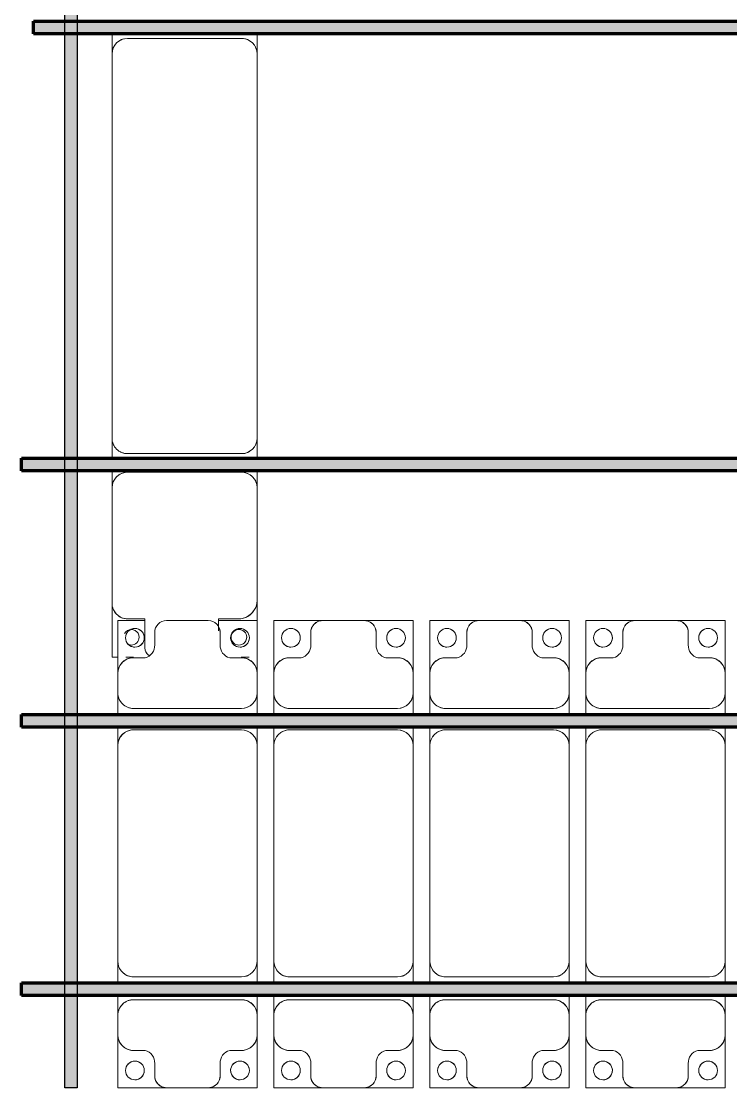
# Model space of a CAD drawing. Header units: millimetres. Extents: x -291190 to 146725, y 19759 to 185158.
# Drawn here: x -283703 to -281430, y 64836 to 68253 of the extents above; entities that cross this region are included whole.
import ezdxf

# ---------------------------------------------------------------- set-up
doc = ezdxf.new("R2010")
doc.units = ezdxf.units.MM
doc.layers.add('A-GENM', color=13, linetype='Continuous', lineweight=9)
doc.layers.add('S-BEAM', color=12, linetype='Continuous', lineweight=9)

# ---------------------------------------------------------------- blocks, each defined once
blk = doc.blocks.new('Dầm C52 - Dầm C52-73879-KHUNG KẾT CẤU BÈ PIN 4')
at = {"layer": 'S-BEAM', "lineweight": 140}
blk.add_hatch(color=1, dxfattribs=at).paths.add_polyline_path([(-101365.1, 20), (-101557, 20), (-101557, -20), (101557, -20), (101557, 20), (-100456.6, 20)])
at = {"layer": 'S-BEAM', "color": 1, "lineweight": 140}
for p, q in [((-101557, 20), (101557, 20)), ((101557, 20), (101557, -20)), ((101557, -20), (-101557, -20))]:
    blk.add_line(p, q, dxfattribs=at)
blk = doc.blocks.new('Dầm C52 - Dầm C52-73880-KHUNG KẾT CẤU BÈ PIN 4')
at = {"layer": 'S-BEAM', "lineweight": 140}
blk.add_hatch(color=1, dxfattribs=at).paths.add_polyline_path([(-101365.1, 20), (-101557, 20), (-101557, -20), (101518, -20), (101518, 20), (-100456.6, 20)])
at = {"layer": 'S-BEAM', "color": 1, "lineweight": 140}
for p, q in [((-101557, 20), (101518, 20)), ((101518, 20), (101518, -20)), ((101518, -20), (-101557, -20))]:
    blk.add_line(p, q, dxfattribs=at)
blk = doc.blocks.new('Dai phaodi lai - DẢI PHAO DI LẠI-72756-KHUNG KẾT CẤU BÈ PIN 4')
at = {"layer": 'A-GENM', "color": 7}
for p, q in [((200276.8, 748.4), (200433.1, 748.4)), ((200276.8, 579.3), (200276.8, 748.4)), ((200276.8, 748.4), (200276.8, 579.3)), ((200433.1, 748.4), (200276.8, 748.4)), ((200566.9, 748.4), (200433.1, 748.4)), ((200566.9, 748.4), (200723.2, 748.4)), ((200723.2, 748.4), (200566.9, 748.4)), ((200723.2, 748.4), (200723.2, 579.3)), ((200723.2, 579.3), (200723.2, 748.4)), ((200776.8, 748.4), (200933.1, 748.4)), ((200776.8, 579.3), (200776.8, 748.4)), ((200776.8, 748.4), (200776.8, 579.3)), ((200933.1, 748.4), (200776.8, 748.4)), ((201066.9, 748.4), (200933.1, 748.4)), ((201066.9, 748.4), (201223.2, 748.4)), ((201223.2, 748.4), (201066.9, 748.4)), ((201223.2, 748.4), (201223.2, 579.3)), ((201223.2, 579.3), (201223.2, 748.4)), ((201276.8, 748.4), (201433.1, 748.4)), ((201276.8, 579.3), (201276.8, 748.4)), ((201276.8, 748.4), (201276.8, 579.3)), ((201433.1, 748.4), (201276.8, 748.4)), ((201566.9, 748.4), (201433.1, 748.4)), ((201566.9, 748.4), (201723.2, 748.4)), ((201723.2, 748.4), (201566.9, 748.4)), ((201723.2, 748.4), (201723.2, 579.3)), ((201723.2, 579.3), (201723.2, 748.4)), ((201776.8, 748.4), (201933.1, 748.4)), ((201776.8, 579.3), (201776.8, 748.4)), ((201776.8, 748.4), (201776.8, 579.3)), ((201933.1, 748.4), (201776.8, 748.4)), ((202066.9, 748.4), (201933.1, 748.4)), ((202066.9, 748.4), (202223.2, 748.4)), ((202223.2, 748.4), (202066.9, 748.4)), ((202223.2, 748.4), (202223.2, 579.3)), ((202223.2, 579.3), (202223.2, 748.4)), ((200395.1, 710.4), (200395.1, 670.7)), ((200604.9, 670.7), (200604.9, 710.4)), ((200895.1, 710.4), (200895.1, 670.7)), ((201104.9, 670.7), (201104.9, 710.4)), ((201395.1, 710.4), (201395.1, 670.7)), ((201604.9, 670.7), (201604.9, 710.4)), ((201895.1, 710.4), (201895.1, 670.7)), ((202104.9, 670.7), (202104.9, 710.4)), ((200364.3, 629.3), (200326.8, 629.3)), ((200673.2, 629.3), (200635.7, 629.3)), ((200864.3, 629.3), (200826.8, 629.3)), ((201173.2, 629.3), (201135.7, 629.3)), ((201364.3, 629.3), (201326.8, 629.3)), ((201673.2, 629.3), (201635.7, 629.3)), ((201864.3, 629.3), (201826.8, 629.3)), ((202173.2, 629.3), (202135.7, 629.3)), ((200276.8, 579.3), (200276.8, 516.7)), ((200723.2, 516.7), (200723.2, 579.3)), ((200776.8, 579.3), (200776.8, 516.7)), ((201223.2, 516.7), (201223.2, 579.3)), ((201276.8, 579.3), (201276.8, 516.7)), ((201723.2, 516.7), (201723.2, 579.3)), ((201776.8, 579.3), (201776.8, 516.7)), ((202223.2, 516.7), (202223.2, 579.3)), ((200276.8, 452.9), (200276.8, 516.7)), ((200276.8, 452.9), (200276.8, 516.7)), ((200723.2, 516.7), (200723.2, 452.9)), ((200723.2, 516.7), (200723.2, 452.9)), ((200776.8, 452.9), (200776.8, 516.7)), ((200776.8, 452.9), (200776.8, 516.7)), ((201223.2, 516.7), (201223.2, 452.9)), ((201223.2, 516.7), (201223.2, 452.9)), ((201276.8, 452.9), (201276.8, 516.7)), ((201276.8, 452.9), (201276.8, 516.7)), ((201723.2, 516.7), (201723.2, 452.9)), ((201723.2, 516.7), (201723.2, 452.9)), ((201776.8, 452.9), (201776.8, 516.7)), ((201776.8, 452.9), (201776.8, 516.7)), ((202223.2, 516.7), (202223.2, 452.9)), ((202223.2, 516.7), (202223.2, 452.9)), ((200326.8, 466.7), (200673.2, 466.7)), ((200826.8, 466.7), (201173.2, 466.7)), ((201326.8, 466.7), (201673.2, 466.7)), ((201826.8, 466.7), (202173.2, 466.7)), ((200276.8, 343.3), (200276.8, 412.9)), ((200276.8, 343.3), (200276.8, 412.9)), ((200723.2, 412.9), (200723.2, 343.3)), ((200723.2, 412.9), (200723.2, 343.3)), ((200776.8, 343.3), (200776.8, 412.9)), ((200776.8, 343.3), (200776.8, 412.9)), ((201223.2, 412.9), (201223.2, 343.3)), ((201223.2, 412.9), (201223.2, 343.3)), ((201276.8, 343.3), (201276.8, 412.9)), ((201276.8, 343.3), (201276.8, 412.9)), ((201723.2, 412.9), (201723.2, 343.3)), ((201723.2, 412.9), (201723.2, 343.3)), ((201776.8, 343.3), (201776.8, 412.9)), ((201776.8, 343.3), (201776.8, 412.9)), ((202223.2, 412.9), (202223.2, 343.3)), ((202223.2, 412.9), (202223.2, 343.3)), ((200673.2, 393.3), (200326.8, 393.3)), ((201173.2, 393.3), (200826.8, 393.3)), ((201673.2, 393.3), (201326.8, 393.3)), ((202173.2, 393.3), (201826.8, 393.3)), ((200276.8, 343.3), (200276.8, -348.3)), ((200723.2, -348.3), (200723.2, 343.3)), ((200776.8, 343.3), (200776.8, -348.3)), ((201223.2, -348.3), (201223.2, 343.3)), ((201276.8, 343.3), (201276.8, -348.3)), ((201723.2, -348.3), (201723.2, 343.3)), ((201776.8, 343.3), (201776.8, -348.3)), ((202223.2, -348.3), (202223.2, 343.3)), ((200276.8, -407.1), (200276.8, -348.3)), ((200276.8, -407.1), (200276.8, -348.3)), ((200723.2, -348.3), (200723.2, -407.1)), ((200723.2, -348.3), (200723.2, -407.1)), ((200776.8, -407.1), (200776.8, -348.3)), ((200776.8, -407.1), (200776.8, -348.3)), ((201223.2, -348.3), (201223.2, -407.1)), ((201223.2, -348.3), (201223.2, -407.1)), ((201276.8, -407.1), (201276.8, -348.3)), ((201276.8, -407.1), (201276.8, -348.3)), ((201723.2, -348.3), (201723.2, -407.1)), ((201723.2, -348.3), (201723.2, -407.1)), ((201776.8, -407.1), (201776.8, -348.3)), ((201776.8, -407.1), (201776.8, -348.3)), ((202223.2, -348.3), (202223.2, -407.1)), ((202223.2, -348.3), (202223.2, -407.1)), ((200326.8, -398.3), (200673.2, -398.3)), ((200826.8, -398.3), (201173.2, -398.3)), ((201326.8, -398.3), (201673.2, -398.3)), ((201826.8, -398.3), (202173.2, -398.3)), ((200276.8, -516.7), (200276.8, -447.1)), ((200276.8, -516.7), (200276.8, -447.1)), ((200673.2, -466.7), (200326.8, -466.7)), ((200723.2, -447.1), (200723.2, -516.7)), ((200723.2, -447.1), (200723.2, -516.7)), ((200776.8, -516.7), (200776.8, -447.1)), ((200776.8, -516.7), (200776.8, -447.1)), ((201173.2, -466.7), (200826.8, -466.7)), ((201223.2, -447.1), (201223.2, -516.7)), ((201223.2, -447.1), (201223.2, -516.7)), ((201276.8, -516.7), (201276.8, -447.1)), ((201276.8, -516.7), (201276.8, -447.1)), ((201673.2, -466.7), (201326.8, -466.7)), ((201723.2, -447.1), (201723.2, -516.7)), ((201723.2, -447.1), (201723.2, -516.7)), ((201776.8, -516.7), (201776.8, -447.1)), ((201776.8, -516.7), (201776.8, -447.1)), ((202173.2, -466.7), (201826.8, -466.7)), ((202223.2, -447.1), (202223.2, -516.7)), ((202223.2, -447.1), (202223.2, -516.7)), ((200276.8, -516.7), (200276.8, -579.3)), ((200723.2, -579.3), (200723.2, -516.7)), ((200776.8, -516.7), (200776.8, -579.3)), ((201223.2, -579.3), (201223.2, -516.7)), ((201276.8, -516.7), (201276.8, -579.3)), ((201723.2, -579.3), (201723.2, -516.7)), ((201776.8, -516.7), (201776.8, -579.3)), ((202223.2, -579.3), (202223.2, -516.7)), ((200276.8, -748.4), (200276.8, -579.3)), ((200276.8, -579.3), (200276.8, -748.4)), ((200723.2, -579.3), (200723.2, -748.4)), ((200723.2, -748.4), (200723.2, -579.3)), ((200776.8, -748.4), (200776.8, -579.3)), ((200776.8, -579.3), (200776.8, -748.4)), ((201223.2, -579.3), (201223.2, -748.4)), ((201223.2, -748.4), (201223.2, -579.3)), ((201276.8, -748.4), (201276.8, -579.3)), ((201276.8, -579.3), (201276.8, -748.4)), ((201723.2, -579.3), (201723.2, -748.4)), ((201723.2, -748.4), (201723.2, -579.3)), ((201776.8, -748.4), (201776.8, -579.3)), ((201776.8, -579.3), (201776.8, -748.4)), ((202223.2, -579.3), (202223.2, -748.4)), ((202223.2, -748.4), (202223.2, -579.3)), ((200326.8, -629.3), (200364.3, -629.3)), ((200635.7, -629.3), (200673.2, -629.3)), ((200826.8, -629.3), (200864.3, -629.3)), ((201135.7, -629.3), (201173.2, -629.3)), ((201326.8, -629.3), (201364.3, -629.3)), ((201635.7, -629.3), (201673.2, -629.3)), ((201826.8, -629.3), (201864.3, -629.3)), ((202135.7, -629.3), (202173.2, -629.3)), ((200395.1, -670.7), (200395.1, -710.4)), ((200604.9, -710.4), (200604.9, -670.7)), ((200895.1, -670.7), (200895.1, -710.4)), ((201104.9, -710.4), (201104.9, -670.7)), ((201395.1, -670.7), (201395.1, -710.4)), ((201604.9, -710.4), (201604.9, -670.7)), ((201895.1, -670.7), (201895.1, -710.4)), ((202104.9, -710.4), (202104.9, -670.7)), ((200433.1, -748.4), (200276.8, -748.4)), ((200276.8, -748.4), (200433.1, -748.4)), ((200433.1, -748.4), (200566.9, -748.4)), ((200723.2, -748.4), (200566.9, -748.4)), ((200566.9, -748.4), (200723.2, -748.4)), ((200933.1, -748.4), (200776.8, -748.4)), ((200776.8, -748.4), (200933.1, -748.4)), ((200933.1, -748.4), (201066.9, -748.4)), ((201223.2, -748.4), (201066.9, -748.4)), ((201066.9, -748.4), (201223.2, -748.4)), ((201433.1, -748.4), (201276.8, -748.4)), ((201276.8, -748.4), (201433.1, -748.4)), ((201433.1, -748.4), (201566.9, -748.4)), ((201723.2, -748.4), (201566.9, -748.4)), ((201566.9, -748.4), (201723.2, -748.4)), ((201901.5, -748.4), (201776.8, -748.4)), ((201776.8, -748.4), (201901.5, -748.4)), ((201933.1, -748.4), (202066.9, -748.4)), ((202223.2, -748.4), (202135.2, -748.4)), ((202135.2, -748.4), (202223.2, -748.4))]:
    blk.add_line(p, q, dxfattribs=at)
for centre, radius, start, end in [((200331.6, 693.3), 30, 90, 270), ((200331.6, 693.3), 30, 90, 180), ((200331.6, 693.3), 30, 270, 90), ((200331.6, 693.3), 30, 285, 90), ((200433.1, 710.4), 38, 90, 180), ((200433.1, 710.4), 38, 90, 180), ((200433.1, 710.4), 38, 120, 180), ((200433.1, 710.4), 38, 120, 180), ((200433.1, 710.4), 38, 90, 105), ((200433.1, 710.4), 38, 90, 105), ((200566.9, 710.4), 38, 360, 90), ((200566.9, 710.4), 38, 75, 90), ((200566.9, 710.4), 38, 0, 90), ((200566.9, 710.4), 38, 75, 90), ((200566.9, 710.4), 38, 0, 60), ((200566.9, 710.4), 38, 0, 60), ((200668.4, 693.3), 30, 90, 270), ((200668.4, 693.3), 30, 90, 255), ((200668.4, 693.3), 30, 270, 90), ((200668.4, 693.3), 30, 0, 90), ((200831.6, 693.3), 30, 90, 270), ((200831.6, 693.3), 30, 90, 180), ((200831.6, 693.3), 30, 270, 90), ((200831.6, 693.3), 30, 285, 90), ((200933.1, 710.4), 38, 90, 180), ((200933.1, 710.4), 38, 90, 180), ((200933.1, 710.4), 38, 120, 180), ((200933.1, 710.4), 38, 120, 180), ((200933.1, 710.4), 38, 90, 105), ((200933.1, 710.4), 38, 90, 105), ((201066.9, 710.4), 38, 360, 90), ((201066.9, 710.4), 38, 75, 90), ((201066.9, 710.4), 38, 0, 90), ((201066.9, 710.4), 38, 75, 90), ((201066.9, 710.4), 38, 0, 60), ((201066.9, 710.4), 38, 0, 60), ((201168.4, 693.3), 30, 90, 270), ((201168.4, 693.3), 30, 90, 255), ((201168.4, 693.3), 30, 270, 90), ((201168.4, 693.3), 30, 0, 90), ((201331.6, 693.3), 30, 90, 270), ((201331.6, 693.3), 30, 90, 180), ((201331.6, 693.3), 30, 270, 90), ((201331.6, 693.3), 30, 285, 90), ((201433.1, 710.4), 38, 90, 180), ((201433.1, 710.4), 38, 90, 180), ((201433.1, 710.4), 38, 120, 180), ((201433.1, 710.4), 38, 120, 180), ((201433.1, 710.4), 38, 90, 105), ((201433.1, 710.4), 38, 90, 105), ((201566.9, 710.4), 38, 360, 90), ((201566.9, 710.4), 38, 75, 90), ((201566.9, 710.4), 38, 0, 90), ((201566.9, 710.4), 38, 75, 90), ((201566.9, 710.4), 38, 0, 60), ((201566.9, 710.4), 38, 0, 60), ((201668.4, 693.3), 30, 90, 270), ((201668.4, 693.3), 30, 90, 255), ((201668.4, 693.3), 30, 270, 90), ((201668.4, 693.3), 30, 0, 90), ((201831.6, 693.3), 30, 90, 270), ((201831.6, 693.3), 30, 90, 180), ((201831.6, 693.3), 30, 270, 90), ((201831.6, 693.3), 30, 285, 90), ((201933.1, 710.4), 38, 90, 180), ((201933.1, 710.4), 38, 90, 180), ((201933.1, 710.4), 38, 120, 180), ((201933.1, 710.4), 38, 120, 180), ((201933.1, 710.4), 38, 90, 105), ((201933.1, 710.4), 38, 90, 105), ((202066.9, 710.4), 38, 360, 90), ((202066.9, 710.4), 38, 75, 90), ((202066.9, 710.4), 38, 0, 90), ((202066.9, 710.4), 38, 75, 90), ((202066.9, 710.4), 38, 0, 60), ((202066.9, 710.4), 38, 0, 60), ((202168.4, 693.3), 30, 90, 270), ((202168.4, 693.3), 30, 90, 255), ((202168.4, 693.3), 30, 270, 90), ((202168.4, 693.3), 30, 0, 90), ((200331.6, 693.3), 30, 195, 270), ((200668.4, 693.3), 30, 270, 345), ((200831.6, 693.3), 30, 195, 270), ((201168.4, 693.3), 30, 270, 345), ((201331.6, 693.3), 30, 195, 270), ((201668.4, 693.3), 30, 270, 345), ((201831.6, 693.3), 30, 195, 270), ((202168.4, 693.3), 30, 270, 345), ((200355.2, 668.2), 40, 283.1885, 3.5081), ((200644.8, 668.2), 40, 176.4919, 256.8115), ((200855.2, 668.2), 40, 283.1885, 3.5081), ((201144.8, 668.2), 40, 176.4919, 256.8115), ((201355.2, 668.2), 40, 283.1885, 3.5081), ((201644.8, 668.2), 40, 176.4919, 256.8115), ((201855.2, 668.2), 40, 283.1885, 3.5081), ((202144.8, 668.2), 40, 176.4919, 256.8115), ((200326.8, 579.3), 50, 90, 180), ((200326.8, 579.3), 50, 90, 165), ((200326.8, 579.3), 50, 90, 120), ((200326.8, 579.3), 50, 90, 120), ((200673.2, 579.3), 50, 0, 90), ((200673.2, 579.3), 50, 60, 90), ((200673.2, 579.3), 50, 15, 90), ((200673.2, 579.3), 50, 60, 90), ((200826.8, 579.3), 50, 90, 180), ((200826.8, 579.3), 50, 90, 165), ((200826.8, 579.3), 50, 90, 120), ((200826.8, 579.3), 50, 90, 120), ((201173.2, 579.3), 50, 0, 90), ((201173.2, 579.3), 50, 60, 90), ((201173.2, 579.3), 50, 15, 90), ((201173.2, 579.3), 50, 60, 90), ((201326.8, 579.3), 50, 90, 180), ((201326.8, 579.3), 50, 90, 165), ((201326.8, 579.3), 50, 90, 120), ((201326.8, 579.3), 50, 90, 120), ((201673.2, 579.3), 50, 0, 90), ((201673.2, 579.3), 50, 60, 90), ((201673.2, 579.3), 50, 15, 90), ((201673.2, 579.3), 50, 60, 90), ((201826.8, 579.3), 50, 90, 180), ((201826.8, 579.3), 50, 90, 165), ((201826.8, 579.3), 50, 90, 120), ((201826.8, 579.3), 50, 90, 120), ((202173.2, 579.3), 50, 0, 90), ((202173.2, 579.3), 50, 60, 90), ((202173.2, 579.3), 50, 15, 90), ((202173.2, 579.3), 50, 60, 90), ((200326.8, 579.3), 50, 135, 150), ((200326.8, 579.3), 50, 135, 150), ((200673.2, 579.3), 50, 30, 45), ((200673.2, 579.3), 50, 30, 45), ((200826.8, 579.3), 50, 135, 150), ((200826.8, 579.3), 50, 135, 150), ((201173.2, 579.3), 50, 30, 45), ((201173.2, 579.3), 50, 30, 45), ((201326.8, 579.3), 50, 135, 150), ((201326.8, 579.3), 50, 135, 150), ((201673.2, 579.3), 50, 30, 45), ((201673.2, 579.3), 50, 30, 45), ((201826.8, 579.3), 50, 135, 150), ((201826.8, 579.3), 50, 135, 150), ((202173.2, 579.3), 50, 30, 45), ((202173.2, 579.3), 50, 30, 45), ((200326.8, 516.7), 50, 180, 270), ((200673.2, 516.7), 50, 270, 0), ((200826.8, 516.7), 50, 180, 270), ((201173.2, 516.7), 50, 270, 0), ((201326.8, 516.7), 50, 180, 270), ((201673.2, 516.7), 50, 270, 0), ((201826.8, 516.7), 50, 180, 270), ((202173.2, 516.7), 50, 270, 0), ((200326.8, 516.7), 50, 195, 270), ((200673.2, 516.7), 50, 270, 345), ((200826.8, 516.7), 50, 195, 270), ((201173.2, 516.7), 50, 270, 345), ((201326.8, 516.7), 50, 195, 270), ((201673.2, 516.7), 50, 270, 345), ((201826.8, 516.7), 50, 195, 270), ((202173.2, 516.7), 50, 270, 345), ((200326.8, 343.3), 50, 90, 180), ((200326.8, 343.3), 50, 105, 120), ((200673.2, 343.3), 50, 360, 90), ((200673.2, 343.3), 50, 360, 75), ((200826.8, 343.3), 50, 90, 180), ((200826.8, 343.3), 50, 105, 120), ((201173.2, 343.3), 50, 360, 90), ((201173.2, 343.3), 50, 360, 75), ((201326.8, 343.3), 50, 90, 180), ((201326.8, 343.3), 50, 105, 120), ((201673.2, 343.3), 50, 360, 90), ((201673.2, 343.3), 50, 360, 75), ((201826.8, 343.3), 50, 90, 180), ((201826.8, 343.3), 50, 105, 120), ((202173.2, 343.3), 50, 360, 90), ((202173.2, 343.3), 50, 360, 75), ((200326.8, 343.3), 50, 150, 180), ((200826.8, 343.3), 50, 150, 180), ((201326.8, 343.3), 50, 150, 180), ((201826.8, 343.3), 50, 150, 180), ((200326.8, -348.3), 50, 180, 270), ((200326.8, -348.3), 50, 195, 270), ((200673.2, -348.3), 50, 270, 360), ((200673.2, -348.3), 50, 315, 360), ((200826.8, -348.3), 50, 180, 270), ((200826.8, -348.3), 50, 195, 270), ((201173.2, -348.3), 50, 270, 360), ((201173.2, -348.3), 50, 315, 360), ((201326.8, -348.3), 50, 180, 270), ((201326.8, -348.3), 50, 195, 270), ((201673.2, -348.3), 50, 270, 360), ((201673.2, -348.3), 50, 315, 360), ((201826.8, -348.3), 50, 180, 270), ((201826.8, -348.3), 50, 195, 270), ((202173.2, -348.3), 50, 270, 360), ((202173.2, -348.3), 50, 305.188, 360), ((200673.2, -348.3), 50, 270, 300), ((201173.2, -348.3), 50, 270, 300), ((201673.2, -348.3), 50, 270, 300), ((202173.2, -348.3), 50, 270, 300), ((200326.8, -516.7), 50, 90, 180), ((200326.8, -516.7), 50, 90, 165), ((200673.2, -516.7), 50, 360, 90), ((200673.2, -516.7), 50, 15, 90), ((200826.8, -516.7), 50, 90, 180), ((200826.8, -516.7), 50, 90, 165), ((201173.2, -516.7), 50, 360, 90), ((201173.2, -516.7), 50, 15, 90), ((201326.8, -516.7), 50, 90, 180), ((201326.8, -516.7), 50, 90, 165), ((201673.2, -516.7), 50, 360, 90), ((201673.2, -516.7), 50, 15, 90), ((201826.8, -516.7), 50, 90, 180), ((201826.8, -516.7), 50, 90, 165), ((202173.2, -516.7), 50, 360, 90), ((202173.2, -516.7), 50, 15, 90), ((200326.8, -579.3), 50, 180, 270), ((200673.2, -579.3), 50, 270, 360), ((200826.8, -579.3), 50, 180, 270), ((201173.2, -579.3), 50, 270, 360), ((201326.8, -579.3), 50, 180, 270), ((201673.2, -579.3), 50, 270, 360), ((201826.8, -579.3), 50, 180, 270), ((202173.2, -579.3), 50, 270, 360), ((200326.8, -579.3), 50, 195, 270), ((200326.8, -579.3), 50, 210, 225), ((200326.8, -579.3), 50, 210, 225), ((200673.2, -579.3), 50, 270, 345), ((200673.2, -579.3), 50, 315, 330), ((200673.2, -579.3), 50, 315, 330), ((200826.8, -579.3), 50, 195, 270), ((200826.8, -579.3), 50, 210, 225), ((200826.8, -579.3), 50, 210, 225), ((201173.2, -579.3), 50, 270, 345), ((201173.2, -579.3), 50, 315, 330), ((201173.2, -579.3), 50, 315, 330), ((201326.8, -579.3), 50, 195, 270), ((201326.8, -579.3), 50, 210, 225), ((201326.8, -579.3), 50, 210, 225), ((201673.2, -579.3), 50, 270, 345), ((201673.2, -579.3), 50, 315, 330), ((201673.2, -579.3), 50, 315, 330), ((201826.8, -579.3), 50, 195, 270), ((201826.8, -579.3), 50, 210, 225), ((201826.8, -579.3), 50, 210, 225), ((202173.2, -579.3), 50, 270, 345), ((202173.2, -579.3), 50, 315, 330), ((202173.2, -579.3), 50, 315, 330), ((200326.8, -579.3), 50, 240, 270), ((200326.8, -579.3), 50, 240, 270), ((200355.2, -668.2), 40, 356.4919, 76.8115), ((200644.8, -668.2), 40, 103.1885, 183.5081), ((200673.2, -579.3), 50, 270, 300), ((200673.2, -579.3), 50, 270, 300), ((200826.8, -579.3), 50, 240, 270), ((200826.8, -579.3), 50, 240, 270), ((200855.2, -668.2), 40, 356.4919, 76.8115), ((201144.8, -668.2), 40, 103.1885, 183.5081), ((201173.2, -579.3), 50, 270, 300), ((201173.2, -579.3), 50, 270, 300), ((201326.8, -579.3), 50, 240, 270), ((201326.8, -579.3), 50, 240, 270), ((201355.2, -668.2), 40, 356.4919, 76.8115), ((201644.8, -668.2), 40, 103.1885, 183.5081), ((201673.2, -579.3), 50, 270, 300), ((201673.2, -579.3), 50, 270, 300), ((201826.8, -579.3), 50, 240, 270), ((201826.8, -579.3), 50, 240, 270), ((201855.2, -668.2), 40, 356.4919, 76.8115), ((202144.8, -668.2), 40, 103.1885, 183.5081), ((202173.2, -579.3), 50, 270, 300), ((202173.2, -579.3), 50, 270, 300), ((200331.6, -693.3), 30, 90, 270), ((200331.6, -693.3), 30, 90, 165), ((200331.6, -693.3), 30, 270, 90), ((200331.6, -693.3), 30, 270, 75), ((200668.4, -693.3), 30, 90, 270), ((200668.4, -693.3), 30, 105, 270), ((200668.4, -693.3), 30, 270, 90), ((200668.4, -693.3), 30, 15, 90), ((200831.6, -693.3), 30, 90, 270), ((200831.6, -693.3), 30, 90, 165), ((200831.6, -693.3), 30, 270, 90), ((200831.6, -693.3), 30, 270, 75), ((201168.4, -693.3), 30, 90, 270), ((201168.4, -693.3), 30, 105, 270), ((201168.4, -693.3), 30, 270, 90), ((201168.4, -693.3), 30, 15, 90), ((201331.6, -693.3), 30, 90, 270), ((201331.6, -693.3), 30, 90, 165), ((201331.6, -693.3), 30, 270, 90), ((201331.6, -693.3), 30, 270, 75), ((201668.4, -693.3), 30, 90, 270), ((201668.4, -693.3), 30, 105, 270), ((201668.4, -693.3), 30, 270, 90), ((201668.4, -693.3), 30, 15, 90), ((201831.6, -693.3), 30, 90, 270), ((201831.6, -693.3), 30, 90, 165), ((201831.6, -693.3), 30, 270, 90), ((201831.6, -693.3), 30, 270, 75), ((202168.4, -693.3), 30, 90, 270), ((202168.4, -693.3), 30, 105, 270), ((202168.4, -693.3), 30, 270, 90), ((202168.4, -693.3), 30, 15, 90), ((200331.6, -693.3), 30, 180, 270), ((200433.1, -710.4), 38, 180, 270), ((200433.1, -710.4), 38, 180, 240), ((200433.1, -710.4), 38, 180, 270), ((200433.1, -710.4), 38, 180, 240), ((200566.9, -710.4), 38, 270, 360), ((200566.9, -710.4), 38, 270, 360), ((200566.9, -710.4), 38, 300, 360), ((200566.9, -710.4), 38, 300, 360), ((200668.4, -693.3), 30, 270, 360), ((200831.6, -693.3), 30, 180, 270), ((200933.1, -710.4), 38, 180, 270), ((200933.1, -710.4), 38, 180, 240), ((200933.1, -710.4), 38, 180, 270), ((200933.1, -710.4), 38, 180, 240), ((201066.9, -710.4), 38, 270, 360), ((201066.9, -710.4), 38, 270, 360), ((201066.9, -710.4), 38, 300, 360), ((201066.9, -710.4), 38, 300, 360), ((201168.4, -693.3), 30, 270, 360), ((201331.6, -693.3), 30, 180, 270), ((201433.1, -710.4), 38, 180, 270), ((201433.1, -710.4), 38, 180, 240), ((201433.1, -710.4), 38, 180, 270), ((201433.1, -710.4), 38, 180, 240), ((201566.9, -710.4), 38, 270, 360), ((201566.9, -710.4), 38, 270, 360), ((201566.9, -710.4), 38, 300, 360), ((201566.9, -710.4), 38, 300, 360), ((201668.4, -693.3), 30, 270, 360), ((201831.6, -693.3), 30, 180, 270), ((201933.1, -710.4), 38, 180, 270), ((201933.1, -710.4), 38, 180, 210), ((201933.1, -710.4), 38, 180, 210), ((202066.9, -710.4), 38, 270, 360), ((202168.4, -693.3), 30, 270, 360), ((200433.1, -710.4), 38, 255, 270), ((200433.1, -710.4), 38, 255, 270), ((200566.9, -710.4), 38, 270, 285), ((200566.9, -710.4), 38, 270, 285), ((200933.1, -710.4), 38, 255, 270), ((200933.1, -710.4), 38, 255, 270), ((201066.9, -710.4), 38, 270, 285), ((201066.9, -710.4), 38, 270, 285), ((201433.1, -710.4), 38, 255, 270), ((201433.1, -710.4), 38, 255, 270), ((201566.9, -710.4), 38, 270, 285), ((201566.9, -710.4), 38, 270, 285)]:
    blk.add_arc(centre, radius, start, end, dxfattribs=at)
blk = doc.blocks.new('Dầm C52 - Dầm C52-V31-KHUNG KẾT CẤU BÈ PIN 4')
at = {"layer": 'S-BEAM', "lineweight": 140}
blk.add_hatch(color=1, dxfattribs=at).paths.add_polyline_path([(-101365.1, 20), (-101557, 20), (-101557, -20), (101557, -20), (101557, 20), (-100456.6, 20)])
at = {"layer": 'S-BEAM', "color": 1, "lineweight": 140}
for p, q in [((-101557, 20), (101557, 20)), ((101557, 20), (101557, -20)), ((101557, -20), (-101557, -20))]:
    blk.add_line(p, q, dxfattribs=at)
blk = doc.blocks.new('Dai phao do pin - DẢI PHAO ĐỠ PIN-V54-KHUNG KẾT CẤU BÈ PIN 4')
at = {"layer": 'A-GENM', "color": 7}
for p, q in [((67084.9, 241.6), (67149.7, 241.6)), ((67084.9, 241.6), (67149.7, 241.6)), ((68380.3, 241.6), (67149.7, 241.6)), ((68380.3, 241.6), (68444.9, 241.6)), ((68380.3, 241.6), (68444.9, 241.6)), ((68484.9, 241.6), (68539.7, 241.6)), ((68484.9, 241.6), (68539.7, 241.6)), ((68899.7, 241.6), (68539.7, 241.6)), ((68899.7, 241.6), (69082.2, 241.6)), ((69082.2, 241.6), (68899.7, 241.6)), ((69082.2, 216), (69082.2, 190.8)), ((69082.2, 190.8), (69082.2, 216)), ((67099.7, 191.6), (67099.7, -173.4)), ((68430.3, -173.4), (68430.3, 191.6)), ((68489.7, 191.6), (68489.7, -173.4)), ((68959.7, 118.2), (68959.7, 181.6)), ((68998.2, 118.2), (68959.7, 118.2)), ((68959.7, -173.4), (68959.7, -118.2)), ((68959.7, -118.2), (69052.2, -118.2)), ((69082.2, -154.1), (69082.2, -179.3)), ((69082.2, -179.3), (69082.2, -154.1)), ((69082.2, -203.6), (69082.2, -223.4)), ((69082.2, -223.4), (69082.2, -203.6)), ((67149.7, -223.4), (67084.9, -223.4)), ((67149.7, -223.4), (67084.9, -223.4)), ((67149.7, -223.4), (68380.3, -223.4)), ((68444.9, -223.4), (68380.3, -223.4)), ((68444.9, -223.4), (68380.3, -223.4)), ((68539.7, -223.4), (68484.9, -223.4)), ((68539.7, -223.4), (68484.9, -223.4)), ((68539.7, -223.4), (68909.7, -223.4)), ((69082.2, -223.4), (68909.7, -223.4)), ((68909.7, -223.4), (69082.2, -223.4))]:
    blk.add_line(p, q, dxfattribs=at)
for centre, radius, start, end in [((67149.7, 191.6), 50, 90, 180), ((67149.7, 191.6), 50, 105, 120), ((68380.3, 191.6), 50, 360, 90), ((68380.3, 191.6), 50, 60, 90), ((68539.7, 191.6), 50, 90, 180), ((68539.7, 191.6), 50, 105, 180), ((68899.7, 181.6), 60, 360, 90), ((67149.7, 191.6), 50, 150, 180), ((68380.3, 191.6), 50, 15, 30), ((68899.7, 181.6), 60, 45, 60), ((68899.7, 181.6), 60, 360, 60), ((68899.7, 181.6), 60, 45, 60), ((69018.6, 183.2), 25, 0, 180), ((69018.6, 183.2), 25, 360, 165), ((69018.6, 183.2), 25, 180, 0), ((69018.6, 183.2), 25, 180, 195), ((69018.6, 183.2), 25, 270, 360), ((69018.6, 183.2), 25, 210, 255), ((69052.2, -88.2), 30, 270, 330), ((69052.2, -88.2), 30, 285, 330), ((69052.2, -88.2), 30, 285, 300), ((69052.2, -88.2), 30, 285, 300), ((69018.6, -161.8), 25, 0, 180), ((69018.6, -161.8), 25, 180, 240), ((69018.6, -161.8), 25, 180, 240), ((69018.6, -161.8), 25, 105, 165), ((69018.6, -161.8), 25, 360, 90), ((69018.6, -161.8), 25, 330, 0), ((69018.6, -161.8), 25, 330, 360), ((67149.7, -173.4), 50, 180, 270), ((67149.7, -173.4), 50, 195, 210), ((68380.3, -173.4), 50, 270, 360), ((68380.3, -173.4), 50, 330, 345), ((68539.7, -173.4), 50, 180, 270), ((68539.7, -173.4), 50, 180, 255), ((68909.7, -173.4), 50, 270, 360), ((68909.7, -173.4), 50, 285, 360), ((68909.7, -173.4), 50, 315, 0), ((68909.7, -173.4), 50, 315, 0), ((67149.7, -173.4), 50, 240, 270), ((68380.3, -173.4), 50, 285, 300)]:
    blk.add_arc(centre, radius, start, end, dxfattribs=at)
blk = doc.blocks.new('Dầm C52 - Hộp 40x60-74703-KHUNG KẾT CẤU BÈ PIN 4')
at = {"layer": 'S-BEAM', "lineweight": 25}
blk.add_hatch(color=4, dxfattribs=at).paths.add_polyline_path([(-37152.5, -20), (37152.5, -20), (37152.5, 20), (-37152.5, 20)])
at = {"layer": 'S-BEAM', "color": 4, "lineweight": 25}
for p, q in [((-37152.5, -20), (-37152.5, 20)), ((-37152.5, 20), (37152.5, 20)), ((37152.5, -20), (-37152.5, -20))]:
    blk.add_line(p, q, dxfattribs=at)

msp = doc.modelspace()

# ---------------------------------------------------------------- block references
at = {"layer": 'A-GENM', "color": 7}
for name, p, rotation in [('Dai phao do pin - DẢI PHAO ĐỠ PIN-V54-KHUNG KẾT CẤU BÈ PIN 4', (-283188.7, 135298.2), 269.9999999999996), ('Dai phaodi lai - DẢI PHAO DI LẠI-72756-KHUNG KẾT CẤU BÈ PIN 4', (-81170.4, 65584.6), 180)]:
    msp.add_blockref(name, p, dxfattribs=dict(at, rotation=rotation))
at = {"layer": 'S-BEAM', "color": 4, "lineweight": 25, "rotation": 89.99999999999977}
msp.add_blockref('Dầm C52 - Hộp 40x60-74703-KHUNG KẾT CẤU BÈ PIN 4', (-283543.8, 101988.7), dxfattribs=at)
at = {"layer": 'S-BEAM', "color": 1, "lineweight": 140, "rotation": 180}
for name, p in [('Dầm C52 - Dầm C52-73880-KHUNG KẾT CẤU BÈ PIN 4', (-182145.7, 68233.3)), ('Dầm C52 - Dầm C52-73879-KHUNG KẾT CẤU BÈ PIN 4', (-182145.7, 66833.3)), ('Dầm C52 - Dầm C52-V31-KHUNG KẾT CẤU BÈ PIN 4', (-182145.7, 66011.7)), ('Dầm C52 - Dầm C52-73879-KHUNG KẾT CẤU BÈ PIN 4', (-182145.7, 65151.7))]:
    msp.add_blockref(name, p, dxfattribs=at)

doc.saveas('drawing.dxf')
